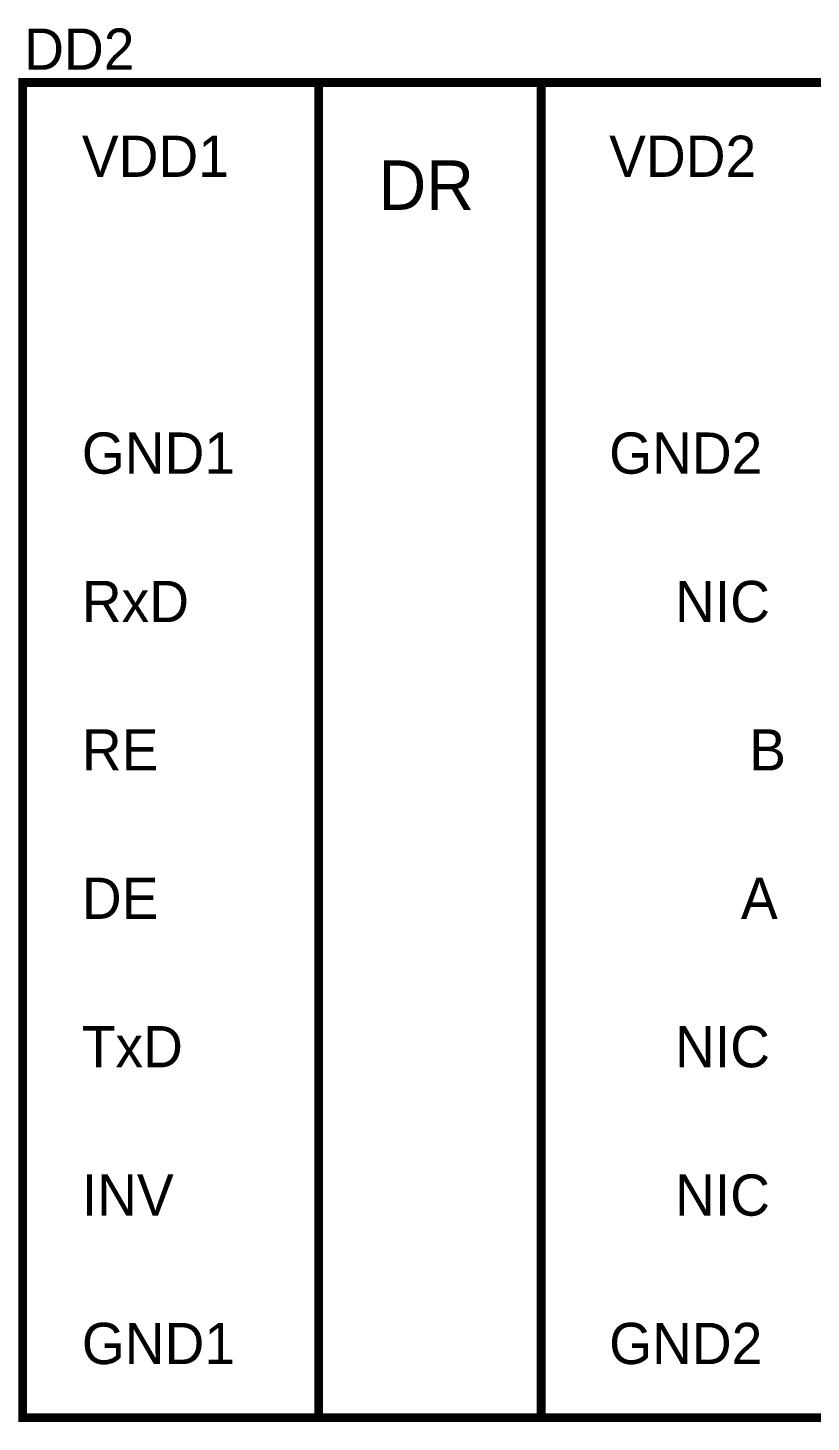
# Model space of a CAD drawing. Extents: x 0 to 594, y 0 to 420.
# Drawn here: x 315.18 to 341.6, y 189.84 to 236.84 of the extents above; entities that cross this region are included whole.
import ezdxf

# ---------------------------------------------------------------- set-up
doc = ezdxf.new("R2010")
doc.units = 0
doc.layers.add('SHEET', color=255, linetype='CONTINUOUS')

msp = doc.modelspace()

# ---------------------------------------------------------------- linework, layer by layer
at = {"layer": 'SHEET', "const_width": 0.3}
for points in [[(315.007, 234.999), (342.495, 234.999), (342.495, 189.987), (315.007, 189.987), (315.007, 234.999)], [(324.991, 234.999), (332.493, 234.999), (332.493, 189.987), (324.991, 189.987), (324.991, 234.999)]]:
    msp.add_lwpolyline(points, close=True, dxfattribs=at)

# ---------------------------------------------------------------- texts
at = {"layer": 'SHEET'}
for s, height, p in [('DD2', 1.3898, (315.059, 235.433)), ('VDD1', 1.3898, (317.004, 231.82)), ('VDD2', 1.3898, (334.785, 231.82)), ('DR', 1.6678, (327.006, 230.708)), ('GND1', 1.3898, (317.004, 221.813)), ('GND2', 1.3898, (334.785, 221.813)), ('RxD', 1.3898, (317.004, 216.81)), ('NIC', 1.3898, (337.007, 216.81)), ('RE', 1.3898, (317.004, 211.807)), ('B', 1.39, (339.508, 211.807)), ('DE', 1.3898, (317.004, 206.803)), ('A', 1.39, (339.23, 206.803)), ('TxD', 1.3898, (317.004, 201.8)), ('NIC', 1.3898, (337.007, 201.8)), ('INV', 1.3898, (317.004, 196.797)), ('NIC', 1.3898, (337.007, 196.797)), ('GND1', 1.3898, (317.004, 191.794)), ('GND2', 1.3898, (334.785, 191.794))]:
    msp.add_text(s, height=height, dxfattribs=at).set_placement(p)

doc.saveas('drawing.dxf')
